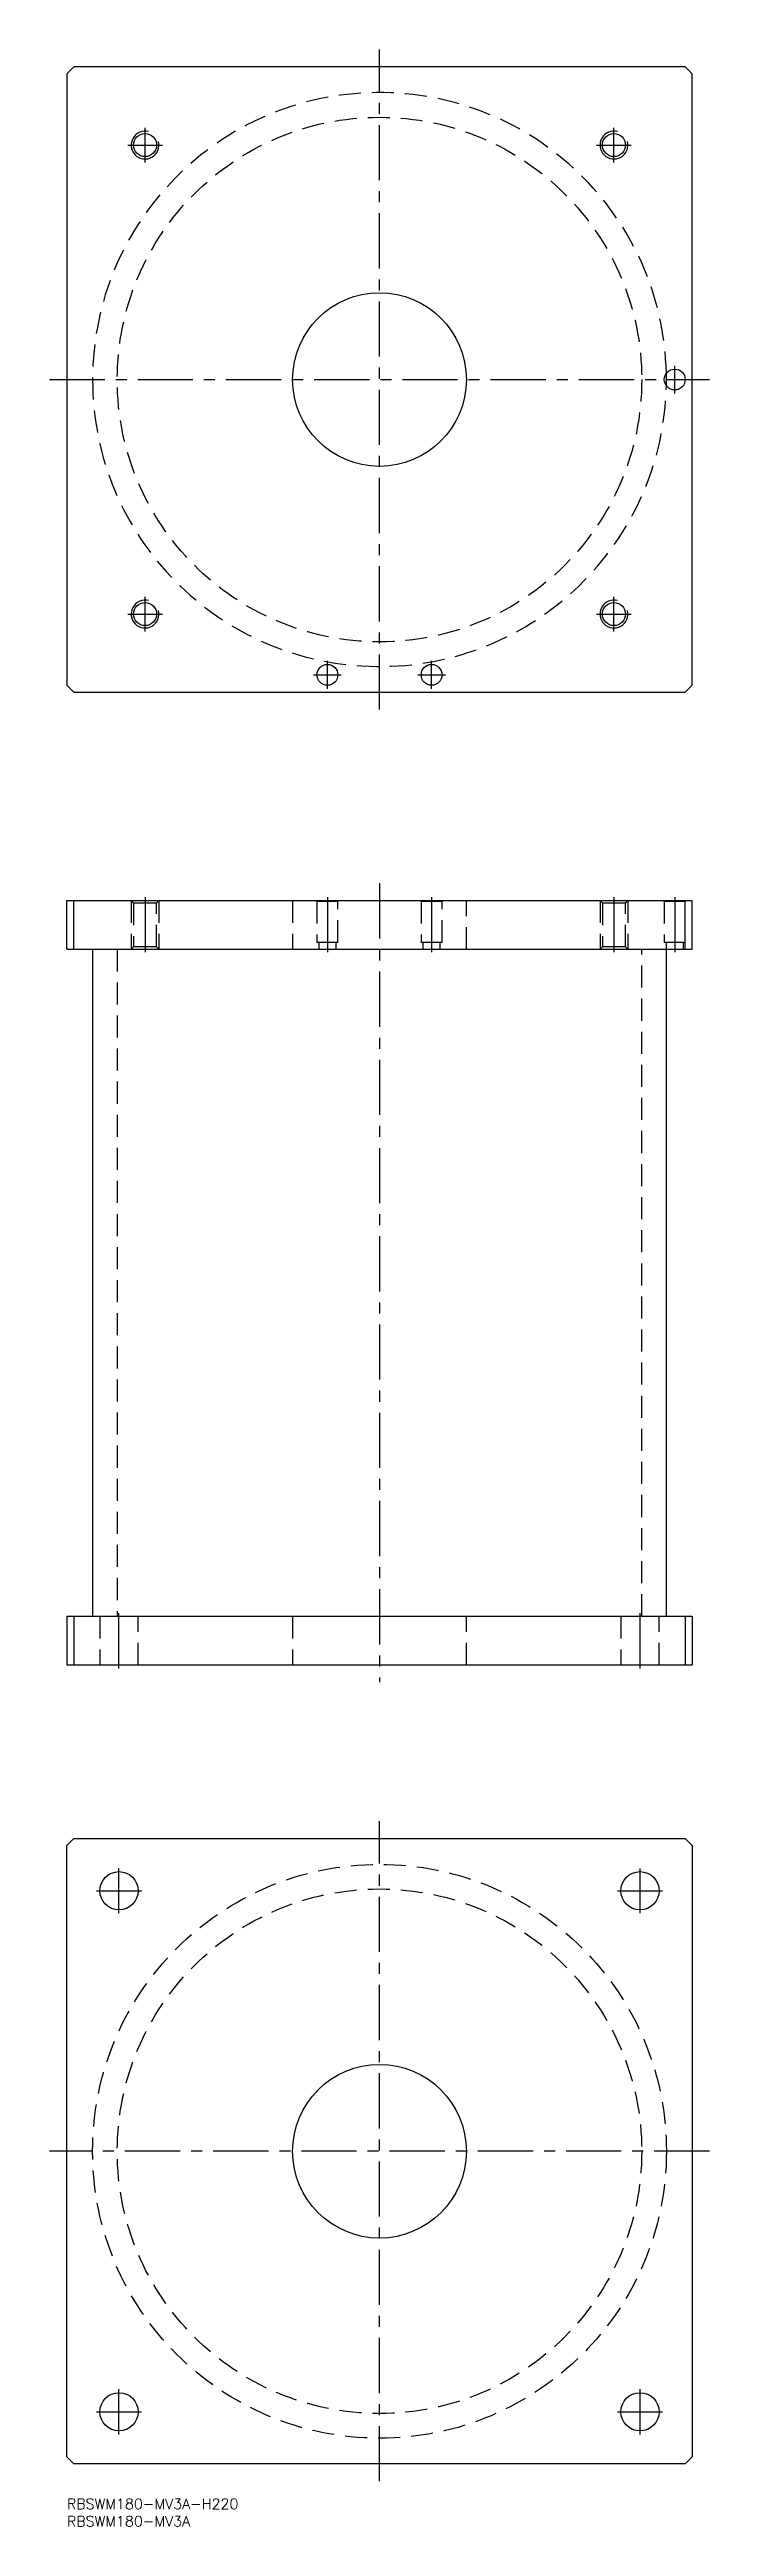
# Model space of a CAD drawing. Extents: x -5 to 185, y -8 to 705.
import ezdxf

# ---------------------------------------------------------------- set-up
doc = ezdxf.new("R2010")
doc.units = 0
doc.header["$LTSCALE"] = 0.5
doc.linetypes.add('CENTER', pattern=[50.8, 31.75, -6.35, 6.35, -6.35])
doc.linetypes.add('DASHED', pattern=[19.05, 12.7, -6.35])
for name, color, linetype in [('MSM_CENTER', 1, 'CENTER'), ('MSM_CONTINUOUS', 7, 'CONTINUOUS'), ('MSM_DASHED', 4, 'DASHED'), ('MSM_NARROW', 5, 'CONTINUOUS'), ('MSM_PART_NUMBER', 7, 'CONTINUOUS')]:
    doc.layers.add(name, color=color, linetype=linetype)
doc.styles.get("Standard").update_dxf_attribs({"font": 'txt.shx', "height": 3, "bigfont": 'bigfont.shx'})

msp = doc.modelspace()

# ---------------------------------------------------------------- linework, layer by layer
at = {"layer": 'MSM_CENTER'}
for p, q in [((90, 515), (90, 705)), ((17.5, 677.5), (27.5, 677.5)), ((22.5, 672.5), (22.5, 682.5)), ((152.5, 677.5), (162.5, 677.5)), ((157.5, 672.5), (157.5, 682.5)), ((175, 606), (175, 614)), ((-5, 610), (185, 610)), ((17.5, 542.5), (27.5, 542.5)), ((22.5, 537.5), (22.5, 547.5)), ((152.5, 542.5), (162.5, 542.5)), ((157.5, 537.5), (157.5, 547.5)), ((75, 521), (75, 529)), ((105, 521), (105, 529)), ((71, 525), (79, 525)), ((101, 525), (109, 525)), ((90, 465), (90, 235)), ((22.5, 461), (22.5, 445)), ((75, 461), (75, 445)), ((105, 461), (105, 445)), ((157.5, 461), (157.5, 445)), ((175, 461), (175, 445)), ((15, 239), (15, 255)), ((165, 239), (165, 255)), ((90, 5), (90, 195)), ((15, 168.5), (15, 181.5)), ((165, 168.5), (165, 181.4)), ((8.5, 175), (21.5, 175)), ((158.5, 175), (171.5, 175)), ((185, 100), (-5, 100)), ((15, 18.5), (15, 31.5)), ((165, 18.5), (165, 31.5)), ((8.5, 25), (21.5, 25)), ((158.5, 25), (171.5, 25))]:
    msp.add_line(p, q, dxfattribs=at)
at = {"layer": 'MSM_CONTINUOUS'}
for p, q in [((2, 700), (0, 698)), ((178, 700), (2, 700)), ((180, 698), (178, 700)), ((0, 698), (0, 522)), ((180, 522), (180, 698)), ((0, 522), (2, 520)), ((178, 520), (180, 522)), ((2, 520), (178, 520)), ((0, 460), (180, 460)), ((0, 446), (0, 460)), ((2, 446), (2, 460)), ((178, 446), (178, 460)), ((180, 446), (180, 460)), ((0, 446), (180, 446)), ((7.4, 446), (7.4, 254)), ((172.6, 254), (172.6, 446)), ((0, 254), (180, 254)), ((0, 254), (0, 240)), ((2, 254), (2, 240)), ((178, 254), (178, 240)), ((180, 254), (180, 240)), ((0, 240), (180, 240)), ((0, 188), (2, 190)), ((0, 12), (0, 188)), ((2, 190), (178, 190)), ((178, 190), (180, 188)), ((180, 188), (180, 12)), ((2, 10), (0, 12)), ((178, 10), (2, 10)), ((180, 12), (178, 10))]:
    msp.add_line(p, q, dxfattribs=at)
for centre, radius in [((22.5, 677.5), 3.3235), ((157.5, 677.5), 3.3235), ((90, 610), 25), ((175, 610), 3), ((22.5, 542.5), 3.3235), ((157.5, 542.5), 3.3235), ((75, 525), 3), ((105, 525), 3), ((15, 175), 5.5), ((165, 175), 5.5), ((90, 100), 25), ((15, 25), 5.5), ((165, 25), 5.5)]:
    msp.add_circle(centre, radius, dxfattribs=at)
msp.add_arc((90, 610), 82.6, 358.7691532, 1.2308468, dxfattribs=at)
at = {"layer": 'MSM_DASHED'}
for p, q in [((18.5, 460), (19.1765, 459.3235)), ((18.5, 460), (18.5, 446)), ((19.1765, 459.3235), (19.1765, 446.6765)), ((25.8235, 459.3235), (19.1765, 459.3235)), ((25.8235, 459.3235), (26.5, 460)), ((25.8235, 446.6765), (25.8235, 459.3235)), ((26.5, 460), (26.5, 446)), ((65, 460), (65, 446)), ((71.8, 460), (72, 459.8)), ((72, 459.8), (72, 448)), ((78, 459.8), (72, 459.8)), ((78, 459.8), (78.2, 460)), ((78, 448), (78, 459.8)), ((101.8, 460), (102, 459.8)), ((102, 459.8), (102, 448)), ((108, 459.8), (102, 459.8)), ((108, 459.8), (108.2, 460)), ((108, 448), (108, 459.8)), ((115, 446), (115, 460)), ((153.5, 460), (154.1765, 459.3235)), ((153.5, 460), (153.5, 446)), ((154.1765, 459.3235), (154.1765, 446.6765)), ((160.8235, 459.3235), (154.1765, 459.3235)), ((160.8235, 459.3235), (161.5, 460)), ((160.8235, 446.6765), (160.8235, 459.3235)), ((161.5, 460), (161.5, 446)), ((171.8, 460), (172, 459.8)), ((172, 459.8), (172, 448)), ((178, 459.8), (172, 459.8)), ((178, 459.8), (178.2, 460)), ((14.5, 446), (14.5, 254)), ((19.1765, 446.6765), (18.5, 446)), ((25.8235, 446.6765), (19.1765, 446.6765)), ((26.5, 446), (25.8235, 446.6765)), ((78, 448), (72, 448)), ((72.5, 448), (72.5, 446)), ((77.5, 446), (77.5, 448)), ((108, 448), (102, 448)), ((102.5, 448), (102.5, 446)), ((107.5, 446), (107.5, 448)), ((154.1765, 446.6765), (153.5, 446)), ((160.8235, 446.6765), (154.1765, 446.6765)), ((161.5, 446), (160.8235, 446.6765)), ((165.5, 254), (165.5, 446)), ((178, 448), (172, 448)), ((172.5, 448), (172.5, 446)), ((177.5, 446), (177.5, 448)), ((9.5, 254), (9.5, 240)), ((20.5, 240), (20.5, 254)), ((65, 254), (65, 240)), ((115, 240), (115, 254)), ((159.5, 254), (159.5, 240)), ((170.5, 240), (170.5, 254))]:
    msp.add_line(p, q, dxfattribs=at)
for centre, radius in [((90, 610), 75.5), ((90, 100), 82.6), ((90, 100), 75.5)]:
    msp.add_circle(centre, radius, dxfattribs=at)
msp.add_arc((90, 610), 82.6, 1.2308468, 358.7691532, dxfattribs=at)
at = {"layer": 'MSM_NARROW'}
for centre in [(22.5, 677.5), (157.5, 677.5), (22.5, 542.5), (157.5, 542.5)]:
    msp.add_arc(centre, 4, 75, 15, dxfattribs=at)

# ---------------------------------------------------------------- texts
at = {"layer": 'MSM_PART_NUMBER'}
for s, p in [('RBSWM180-MV3A-H220', (0, -3)), ('RBSWM180-MV3A', (0, -8))]:
    msp.add_text(s, height=3, dxfattribs=at).set_placement(p)

doc.saveas('drawing.dxf')
